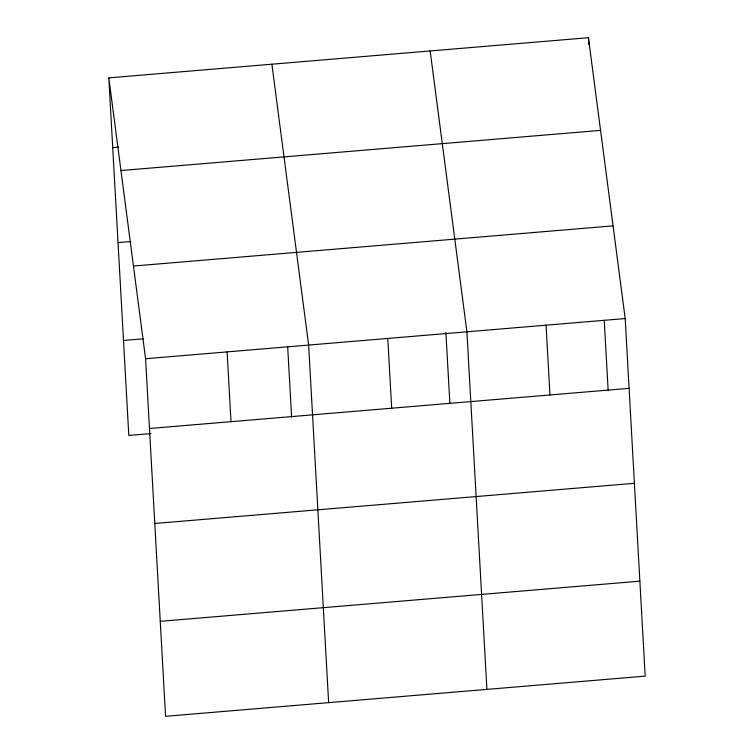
<?xml version="1.0" encoding="UTF-8"?>
<svg xmlns="http://www.w3.org/2000/svg" width="754" height="754" viewBox="0 0 754 754"><rect width="100%" height="100%" fill="white"/><g stroke="black" fill="none" stroke-linecap="round" stroke-linejoin="round"><path stroke-width="1.13" d="M108.821 77.869L588.431 37.7L625.189 318.556L645.179 676.131L165.569 716.3L145.579 358.725L108.821 77.869L128.811 435.444L150.941 433.588M112.714 147.643L118.538 147.162M120.951 170.545L600.561 130.385M118.029 242.618L130.838 241.544M133.449 266.039L613.059 225.87M123.496 340.469L143.298 338.81M145.579 358.725L625.189 318.556M149.471 428.498L629.09 388.338M154.787 523.474L634.406 483.305M160.253 621.324L639.873 581.164M430.157 50.952L466.914 331.807L486.905 689.392M271.883 64.213L308.64 345.068L328.64 702.643M588.431 37.7L588.827 44.675M604.227 320.243L608.167 390.591M546.056 325.181L549.958 394.964M445.887 332.316L449.893 403.842M387.782 338.433L391.684 408.216M287.679 346.746L291.619 417.103M227.105 351.892L231.007 421.674"/></g></svg>
